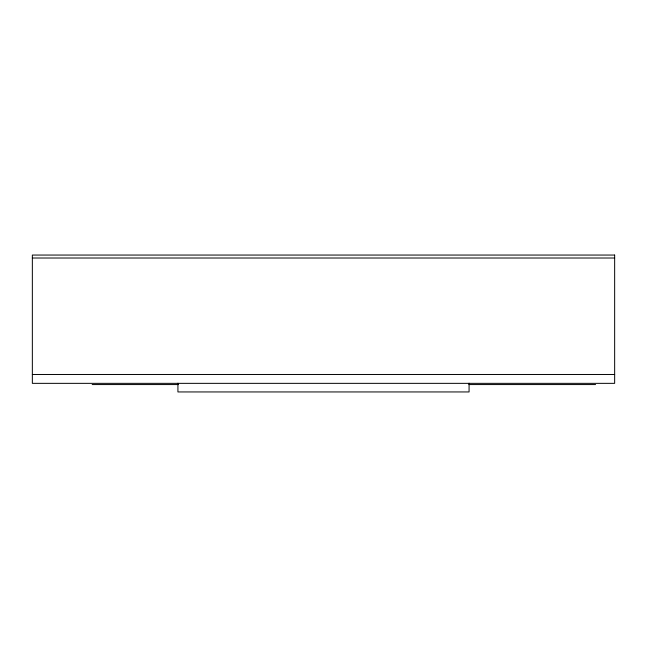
<?xml version="1.0" encoding="UTF-8"?>
<svg xmlns="http://www.w3.org/2000/svg" width="647" height="647" viewBox="0 0 647 647"><rect width="100%" height="100%" fill="white"/><g stroke="black" fill="none" stroke-linecap="round" stroke-linejoin="round"><path stroke-width="0.97" d="M32.35 258.016L614.65 258.016M32.35 374.476L614.65 374.476M92.173 384.561L178.321 384.561M468.889 384.561L595.596 384.561M469.075 383.21L469.075 391.945L177.925 391.945L177.925 383.21M614.65 255.055L32.35 255.055L32.35 383.347L614.65 383.347L614.65 255.055"/></g></svg>
